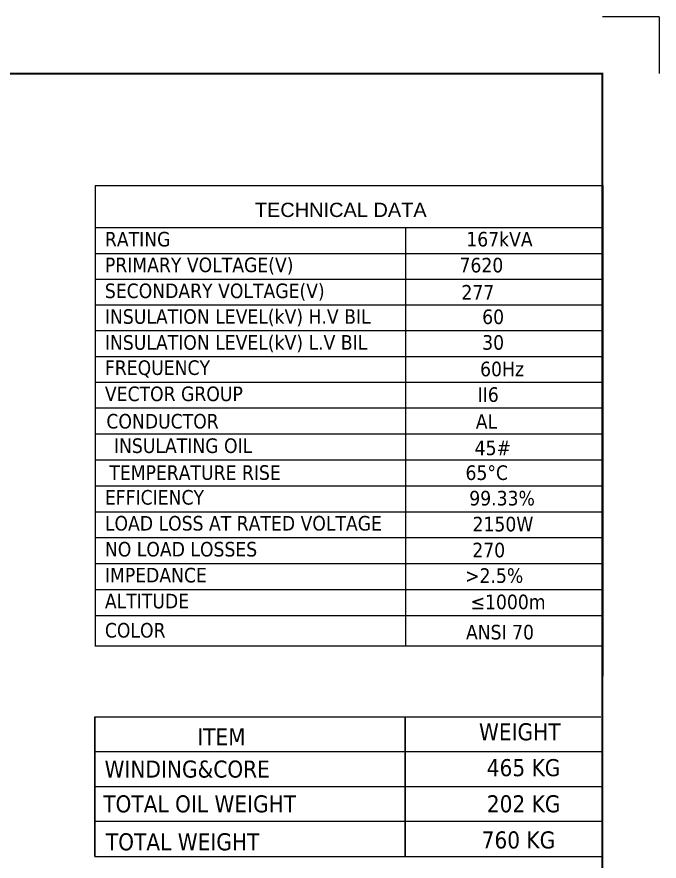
# Model space of a CAD drawing. Header units: millimetres. Extents: x 118006 to 124636, y -130611 to -125922.
# Drawn here: x 122848 to 124636, y -128271 to -125922 of the extents above; entities that cross this region are included whole.
import ezdxf
from ezdxf.enums import TextEntityAlignment as Align

# ---------------------------------------------------------------- set-up
doc = ezdxf.new("R2010")
doc.units = ezdxf.units.MM
doc.header["$LTSCALE"] = 13
doc.layers.add('1', color=4, linetype='Continuous')
doc.layers.add('6文字层', color=3, linetype='Continuous')
doc.layers.add('paper', color=254, linetype='Continuous', plot=False)
doc.layers.add('铁心', color=3, linetype='Continuous', lineweight=0)
doc.styles.add('PDF Arial', font='arial.ttf')
doc.styles.add('Tahoma$001', font='tahoma.ttf', dxfattribs={"height": 2.159784})
doc.styles.add('Tahoma_txtstyle_30.51_0_0', font='tahoma.ttf')

msp = doc.modelspace()

# ---------------------------------------------------------------- linework, layer by layer
at = {"layer": '1', "color": 0, "lineweight": 40, "const_width": 5.53}
msp.add_lwpolyline([(118416.24, -130437.24), (124478.52, -130437.24), (124478.52, -126079.97), (118416.24, -126079.97), (118416.24, -130437.24)], dxfattribs=at)
at = {"layer": '6文字层', "lineweight": 13}
for points in [[(123066.78, -126391.42), (124479.38, -126391.42)], [(123066.78, -126391.42), (123066.78, -127672.31)], [(124479.38, -126391.42), (124479.38, -127671.91)]]:
    msp.add_lwpolyline(points, dxfattribs=at)
at = {"layer": 'paper', "lineweight": 13}
for q in [(124478.52, -125922.1), (124636.39, -126079.97)]:
    msp.add_line((124636.39, -125922.1), q, dxfattribs=at)
at = {"layer": '铁心', "lineweight": 13}
for p, q in [((123065.92, -127869.79), (123065.92, -127999.07)), ((123065.92, -127999.07), (123065.92, -127869.79)), ((123065.92, -127869.79), (124474.37, -127869.79)), ((123929.06, -127869.79), (123929.06, -127999.07)), ((123929.06, -127999.07), (123929.06, -127869.79)), ((123065.92, -127966.29), (124478.52, -127966.29)), ((123065.92, -128148.39), (123065.92, -127999.07)), ((123065.92, -127999.07), (123065.92, -128148.39)), ((123929.06, -128148.39), (123929.06, -127999.07)), ((123929.06, -127999.07), (123929.06, -128148.39)), ((123065.92, -128063.19), (124478.52, -128063.19)), ((123065.92, -128258.6), (123065.92, -128148.39)), ((123065.92, -128148.39), (123065.92, -128258.6)), ((123065.92, -128160.09), (124478.52, -128160.09)), ((123929.06, -128258.6), (123929.06, -128148.39)), ((123929.06, -128148.39), (123929.06, -128258.6)), ((123065.92, -128258.6), (124478.52, -128258.6))]:
    msp.add_line(p, q, dxfattribs=at)
for points in [[(123066.78, -126508.52), (124479.38, -126508.52)], [(123929.92, -126508.52), (123929.92, -127672.31)], [(123066.78, -126580.69), (124479.38, -126580.69)], [(123066.78, -126652.17), (124479.38, -126652.17)], [(123066.78, -126723.66), (124479.38, -126723.66)], [(123066.78, -126795.15), (124479.38, -126795.15)], [(123066.78, -126867.31), (124479.38, -126867.31)], [(123066.78, -126938.8), (124479.38, -126938.8)], [(123066.78, -127010.29), (124479.38, -127010.29)], [(123066.78, -127082.46), (124479.38, -127082.46)], [(123066.78, -127154.62), (124479.38, -127154.62)], [(123066.78, -127226.79), (124479.38, -127226.79)], [(123066.78, -127298.96), (124479.38, -127298.96)], [(123066.78, -127371.13), (124479.38, -127371.13)], [(123066.78, -127443.29), (124479.38, -127443.29)], [(123066.78, -127515.46), (124479.38, -127515.46)], [(123066.78, -127587.63), (124479.38, -127587.63)], [(123066.78, -127587.63), (124479.38, -127587.63)], [(124479.38, -127587.63), (124479.38, -127756.18)], [(123065.92, -127672.31), (124478.52, -127672.31)]]:
    msp.add_lwpolyline(points, dxfattribs=at)

# ---------------------------------------------------------------- texts
for s, height, style, p in [('TECHNICAL DATA', 39.7655, 'PDF Arial', (123510.87, -126478.93)), ('RATING', 40.606, 'Tahoma$001', (123093.5, -126560.94)), ('167kVA', 40.606, 'Tahoma$001', (124099.55, -126560.94)), ('PRIMARY VOLTAGE(V)', 40.6063, 'Tahoma$001', (123093.5, -126632.43)), ('   7620', 40.606, 'Tahoma$001', (124034.97, -126633.11)), ('SECONDARY VOLTAGE(V)', 40.6063, 'Tahoma$001', (123093.5, -126704.6)), ('277', 40.606, 'Tahoma$001', (124086.07, -126708.77)), ('INSULATION LEVEL(kV) H.V BIL', 40.6063, 'Tahoma$001', (123093.5, -126776.08)), ('60', 40.606, 'Tahoma$001', (124143.79, -126776.76)), ('INSULATION LEVEL(kV) L.V BIL', 40.6063, 'Tahoma$001', (123093.5, -126848.25)), ('30', 40.606, 'Tahoma$001', (124143.79, -126848.25)), ('FREQUENCY', 40.606, 'Tahoma$001', (123093.5, -126918.38)), ('60Hz', 40.606, 'Tahoma$001', (124137.96, -126922.04)), ('VECTOR GROUP', 40.6063, 'Tahoma$001', (123093.5, -126991.22)), ('II6', 40.606, 'Tahoma$001', (124131.26, -126993.33)), ('CONDUCTOR', 40.606, 'Tahoma$001', (123097.68, -127067.49)), ('AL', 40.606, 'Tahoma$001', (124125.96, -127068.14)), ('45#', 40.606, 'Tahoma$001', (124122.86, -127141.64)), ('EFFICIENCY', 40.606, 'Tahoma$001', (123093.5, -127279.21)), ('99.33%%%', 40.606, 'Tahoma$001', (124107.84, -127281.52)), ('LOAD LOSS AT RATED VOLTAGE', 40.6063, 'Tahoma$001', (123093.5, -127351.38)), ('2150W', 40.606, 'Tahoma$001', (124116.94, -127353.69)), ('NO LOAD LOSSES', 40.6063, 'Tahoma$001', (123093.5, -127423.55)), ('270', 40.606, 'Tahoma$001', (124116.25, -127425.85)), ('IMPEDANCE', 40.606, 'Tahoma$001', (123093.5, -127495.72)), ('>2.5%%%', 40.606, 'Tahoma$001', (124096.34, -127496.92)), ('ALTITUDE', 40.606, 'Tahoma$001', (123093.5, -127567.89)), ('≤1000m', 40.606, 'Tahoma$001', (124111.57, -127570.19)), ('COLOR', 40.606, 'Tahoma$001', (123093.44, -127649.14)), ('ANSI 70 ', 40.606, 'Tahoma$001', (124098.66, -127654.32)), ('ITEM', 47.513, 'Tahoma_txtstyle_30.51_0_0', (123350.57, -127949.17)), ('WINDING&CORE', 47.5129, 'Tahoma_txtstyle_30.51_0_0', (123092.55, -128038.81)), ('465 KG', 47.513, 'Tahoma_txtstyle_30.51_0_0', (124156.45, -128034.85)), ('TOTAL OIL WEIGHT', 47.5129, 'Tahoma_txtstyle_30.51_0_0', (123088.85, -128135.57)), ('202 KG', 47.513, 'Tahoma_txtstyle_30.51_0_0', (124156.75, -128135.38)), ('760 KG', 47.513, 'Tahoma_txtstyle_30.51_0_0', (124142.23, -128235.9)), ('TOTAL WEIGHT', 47.5129, 'Tahoma_txtstyle_30.51_0_0', (123096.26, -128241.12))]:
    msp.add_text(s, height=height, dxfattribs=dict(at, style=style)).set_placement(p)
at = {"layer": '铁心', "lineweight": 13, "style": 'Tahoma$001'}
for s, p in [('INSULATING OIL', (123311.14, -127115.24)), ('TEMPERATURE RISE ', (123352.03, -127190))]:
    msp.add_text(s, height=40.6063, dxfattribs=at).set_placement(p, align=Align.MIDDLE)
msp.add_text('65%%DC', height=40.606, dxfattribs=at).set_placement((124097.39, -127190.29), align=Align.MIDDLE_LEFT)
at = {"layer": '铁心', "lineweight": 13, "insert": (124134.85, -127887.52), "char_height": 47.513, "width": 562.5922, "attachment_point": 1, "style": 'Tahoma_txtstyle_30.51_0_0'}
msp.add_mtext('WEIGHT', dxfattribs=at)

doc.saveas('drawing.dxf')
